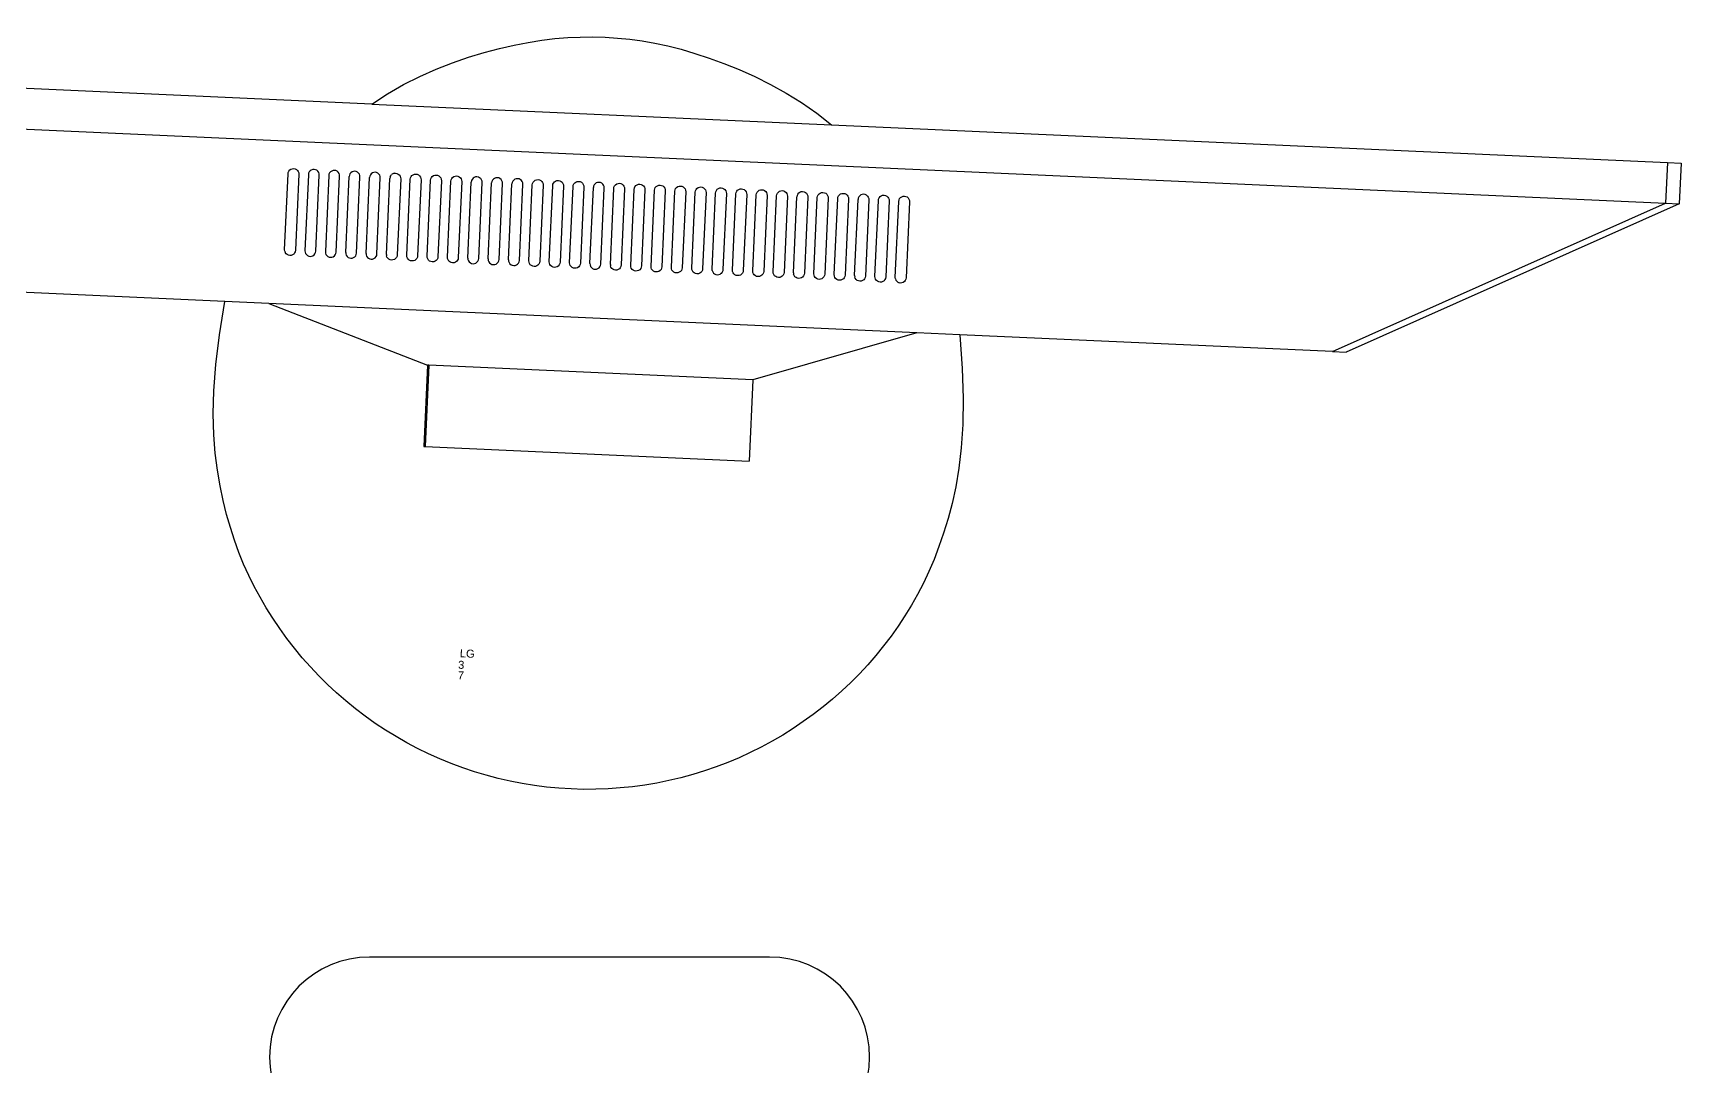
# Model space of a CAD drawing. Header units: inches. Extents: x 38 to 872, y -154 to 346.
# Drawn here: x 359.11 to 400.31, y 210.4 to 236.21 of the extents above; entities that cross this region are included whole.
import ezdxf

# ---------------------------------------------------------------- set-up
doc = ezdxf.new("R2010")
doc.units = ezdxf.units.IN
doc.header["$MEASUREMENT"] = 0
doc.layers.add('Edges', color=7, linetype='Continuous')
doc.styles.get("Standard").update_dxf_attribs({"font": 'arial.ttf'})

# ---------------------------------------------------------------- blocks, each defined once
blk = doc.blocks.new('Mesa')
blk.add_lwpolyline([(117.882, 60.616), (107.882, 60.616)])
for centre, start, end in [((107.882, 58.116), 90, 270), ((117.882, 58.116), 270, 90)]:
    blk.add_arc(centre, 2.5, start, end)
for tag, p, flags in [('ID', (4.63, 109.471), 1), ('PC_DISPONIBLES', (4.666, 106.305), 3), ('PC_ACTUALES', (4.642, 104.708), 1)]:
    blk.add_attdef(tag, p, '', height=1, dxfattribs=dict(flags=flags))
blk.add_attdef('POSICION', (4.604, 107.926), '', height=1)
blk = doc.blocks.new('Monitor')
at = {"layer": 'Edges'}
for p, q in [((-3.948, -0.88), (-3.948, 1.157)), ((-3.948, 1.157), (-3.92, 1.157)), ((-3.92, -0.88), (-3.92, 1.157)), ((-3.92, 1.157), (4.192, 1.157)), ((4.192, -0.88), (4.192, 1.157)), ((-7.98, -2.239), (-3.948, -0.88)), ((-3.92, -0.88), (-3.948, -0.88)), ((4.192, -0.88), (-3.92, -0.88)), ((8.235, -2.239), (4.192, -0.88)), ((-9.083, -2.239), (-18.382, -2.239)), ((-7.98, -2.239), (-9.083, -2.239)), ((8.235, -2.239), (-7.98, -2.239)), ((9.31, -2.239), (8.235, -2.239)), ((18.637, -2.239), (9.31, -2.239)), ((18.637, -2.239), (26.788, -6.314)), ((18.637, -2.239), (18.976, -2.239)), ((27.127, -6.314), (18.976, -2.239)), ((-7.645, -3.562), (-7.65, -3.597)), ((-7.65, -3.597), (-7.65, -5.499)), ((-7.645, -3.562), (-7.632, -3.529)), ((-7.61, -3.501), (-7.632, -3.529)), ((-7.582, -3.48), (-7.61, -3.501)), ((-7.549, -3.466), (-7.582, -3.48)), ((-7.514, -3.462), (-7.549, -3.466)), ((-7.479, -3.466), (-7.514, -3.462)), ((-7.446, -3.48), (-7.479, -3.466)), ((-7.418, -3.501), (-7.446, -3.48)), ((-7.397, -3.529), (-7.418, -3.501)), ((-7.383, -3.562), (-7.397, -3.529)), ((-7.378, -3.597), (-7.383, -3.562)), ((-7.378, -5.499), (-7.378, -3.597)), ((-7.141, -3.597), (-7.136, -3.562)), ((-7.141, -5.499), (-7.141, -3.597)), ((-7.136, -3.562), (-7.122, -3.529)), ((-7.122, -3.529), (-7.101, -3.501)), ((-7.101, -3.501), (-7.073, -3.48)), ((-7.073, -3.48), (-7.04, -3.466)), ((-7.04, -3.466), (-7.005, -3.462)), ((-7.005, -3.462), (-6.97, -3.466)), ((-6.97, -3.466), (-6.937, -3.48)), ((-6.937, -3.48), (-6.909, -3.501)), ((-6.909, -3.501), (-6.887, -3.529)), ((-6.887, -3.529), (-6.874, -3.562)), ((-6.874, -3.562), (-6.869, -3.597)), ((-6.869, -3.597), (-6.869, -5.499)), ((-6.631, -3.597), (-6.627, -3.562)), ((-6.631, -5.499), (-6.631, -3.597)), ((-6.627, -3.562), (-6.613, -3.529)), ((-6.613, -3.529), (-6.591, -3.501)), ((-6.591, -3.501), (-6.563, -3.48)), ((-6.563, -3.48), (-6.531, -3.466)), ((-6.531, -3.466), (-6.495, -3.462)), ((-6.495, -3.462), (-6.46, -3.466)), ((-6.46, -3.466), (-6.427, -3.48)), ((-6.427, -3.48), (-6.399, -3.501)), ((-6.399, -3.501), (-6.378, -3.529)), ((-6.378, -3.529), (-6.364, -3.562)), ((-6.364, -3.562), (-6.36, -3.597)), ((-6.36, -3.597), (-6.36, -5.499)), ((-6.122, -3.597), (-6.117, -3.562)), ((-6.122, -3.597), (-6.122, -5.499)), ((-6.117, -3.562), (-6.104, -3.529)), ((-6.104, -3.529), (-6.082, -3.501)), ((-6.082, -3.501), (-6.054, -3.48)), ((-6.054, -3.48), (-6.021, -3.466)), ((-6.021, -3.466), (-5.986, -3.462)), ((-5.986, -3.462), (-5.951, -3.466)), ((-5.951, -3.466), (-5.918, -3.48)), ((-5.918, -3.48), (-5.89, -3.501)), ((-5.89, -3.501), (-5.868, -3.529)), ((-5.868, -3.529), (-5.855, -3.562)), ((-5.855, -3.562), (-5.85, -3.597)), ((-5.85, -3.597), (-5.85, -5.499)), ((-5.612, -3.597), (-5.608, -3.562)), ((-5.612, -3.597), (-5.612, -5.499)), ((-5.608, -3.562), (-5.594, -3.529)), ((-5.594, -3.529), (-5.573, -3.501)), ((-5.573, -3.501), (-5.544, -3.48)), ((-5.544, -3.48), (-5.512, -3.466)), ((-5.512, -3.466), (-5.477, -3.462)), ((-5.477, -3.462), (-5.441, -3.466)), ((-5.441, -3.466), (-5.409, -3.48)), ((-5.409, -3.48), (-5.38, -3.501)), ((-5.38, -3.501), (-5.359, -3.529)), ((-5.359, -3.529), (-5.345, -3.562)), ((-5.345, -3.562), (-5.341, -3.597)), ((-5.341, -3.597), (-5.341, -5.499)), ((-5.103, -3.597), (-5.098, -3.562)), ((-5.103, -3.597), (-5.103, -5.499)), ((-5.085, -3.529), (-5.098, -3.562)), ((-5.063, -3.501), (-5.085, -3.529)), ((-5.035, -3.48), (-5.063, -3.501)), ((-5.002, -3.466), (-5.035, -3.48)), ((-4.967, -3.462), (-5.002, -3.466)), ((-4.932, -3.466), (-4.967, -3.462)), ((-4.899, -3.48), (-4.932, -3.466)), ((-4.871, -3.501), (-4.899, -3.48)), ((-4.849, -3.529), (-4.871, -3.501)), ((-4.836, -3.562), (-4.849, -3.529)), ((-4.831, -3.597), (-4.836, -3.562)), ((-4.831, -5.499), (-4.831, -3.597)), ((-4.589, -3.562), (-4.594, -3.597)), ((-4.594, -3.597), (-4.594, -5.499)), ((-4.575, -3.529), (-4.589, -3.562)), ((-4.554, -3.501), (-4.575, -3.529)), ((-4.526, -3.48), (-4.554, -3.501)), ((-4.493, -3.466), (-4.526, -3.48)), ((-4.458, -3.462), (-4.493, -3.466)), ((-4.423, -3.466), (-4.458, -3.462)), ((-4.39, -3.48), (-4.423, -3.466)), ((-4.362, -3.501), (-4.39, -3.48)), ((-4.34, -3.529), (-4.362, -3.501)), ((-4.326, -3.562), (-4.34, -3.529)), ((-4.322, -3.597), (-4.326, -3.562)), ((-4.322, -5.499), (-4.322, -3.597)), ((-4.079, -3.562), (-4.084, -3.597)), ((-4.084, -3.597), (-4.084, -5.499)), ((-4.066, -3.529), (-4.079, -3.562)), ((-4.044, -3.501), (-4.066, -3.529)), ((-4.016, -3.48), (-4.044, -3.501)), ((-3.983, -3.466), (-4.016, -3.48)), ((-3.948, -3.462), (-3.983, -3.466)), ((-3.913, -3.466), (-3.948, -3.462)), ((-3.88, -3.48), (-3.913, -3.466)), ((-3.852, -3.501), (-3.88, -3.48)), ((-3.831, -3.529), (-3.852, -3.501)), ((-3.817, -3.562), (-3.831, -3.529)), ((-3.812, -3.597), (-3.817, -3.562)), ((-3.812, -5.499), (-3.812, -3.597)), ((-3.57, -3.562), (-3.575, -3.597)), ((-3.575, -3.597), (-3.575, -5.499)), ((-3.556, -3.529), (-3.57, -3.562)), ((-3.535, -3.501), (-3.556, -3.529)), ((-3.507, -3.48), (-3.535, -3.501)), ((-3.474, -3.466), (-3.507, -3.48)), ((-3.439, -3.462), (-3.474, -3.466)), ((-3.404, -3.466), (-3.439, -3.462)), ((-3.371, -3.48), (-3.404, -3.466)), ((-3.343, -3.501), (-3.371, -3.48)), ((-3.321, -3.529), (-3.343, -3.501)), ((-3.308, -3.562), (-3.321, -3.529)), ((-3.303, -3.597), (-3.308, -3.562)), ((-3.303, -5.499), (-3.303, -3.597)), ((-3.065, -3.597), (-3.061, -3.562)), ((-3.065, -3.597), (-3.065, -5.499)), ((-3.061, -3.562), (-3.047, -3.529)), ((-3.047, -3.529), (-3.025, -3.501)), ((-3.025, -3.501), (-2.997, -3.48)), ((-2.997, -3.48), (-2.965, -3.466)), ((-2.965, -3.466), (-2.929, -3.462)), ((-2.929, -3.462), (-2.894, -3.466)), ((-2.894, -3.466), (-2.861, -3.48)), ((-2.861, -3.48), (-2.833, -3.501)), ((-2.833, -3.501), (-2.812, -3.529)), ((-2.812, -3.529), (-2.798, -3.562)), ((-2.798, -3.562), (-2.794, -3.597)), ((-2.794, -3.597), (-2.794, -5.499)), ((-2.556, -3.597), (-2.551, -3.562)), ((-2.556, -3.597), (-2.556, -5.499)), ((-2.551, -3.562), (-2.538, -3.529)), ((-2.538, -3.529), (-2.516, -3.501)), ((-2.516, -3.501), (-2.488, -3.48)), ((-2.488, -3.48), (-2.455, -3.466)), ((-2.455, -3.466), (-2.42, -3.462)), ((-2.42, -3.462), (-2.385, -3.466)), ((-2.385, -3.466), (-2.352, -3.48)), ((-2.352, -3.48), (-2.324, -3.501)), ((-2.324, -3.501), (-2.302, -3.529)), ((-2.302, -3.529), (-2.289, -3.562)), ((-2.289, -3.562), (-2.284, -3.597)), ((-2.284, -3.597), (-2.284, -5.499)), ((-2.046, -3.597), (-2.042, -3.562)), ((-2.046, -3.597), (-2.046, -5.499)), ((-2.042, -3.562), (-2.028, -3.529)), ((-2.028, -3.529), (-2.007, -3.501)), ((-2.007, -3.501), (-1.978, -3.48)), ((-1.978, -3.48), (-1.946, -3.466)), ((-1.946, -3.466), (-1.91, -3.462)), ((-1.91, -3.462), (-1.875, -3.466)), ((-1.875, -3.466), (-1.843, -3.48)), ((-1.843, -3.48), (-1.814, -3.501)), ((-1.814, -3.501), (-1.793, -3.529)), ((-1.793, -3.529), (-1.779, -3.562)), ((-1.779, -3.562), (-1.775, -3.597)), ((-1.775, -3.597), (-1.775, -5.499)), ((-1.532, -3.562), (-1.537, -3.597)), ((-1.537, -3.597), (-1.537, -5.499)), ((-1.519, -3.529), (-1.532, -3.562)), ((-1.497, -3.501), (-1.519, -3.529)), ((-1.469, -3.48), (-1.497, -3.501)), ((-1.436, -3.466), (-1.469, -3.48)), ((-1.401, -3.462), (-1.436, -3.466)), ((-1.366, -3.466), (-1.401, -3.462)), ((-1.333, -3.48), (-1.366, -3.466)), ((-1.305, -3.501), (-1.333, -3.48)), ((-1.283, -3.529), (-1.305, -3.501)), ((-1.27, -3.562), (-1.283, -3.529)), ((-1.265, -3.597), (-1.27, -3.562)), ((-1.265, -5.499), (-1.265, -3.597)), ((-1.023, -3.562), (-1.027, -3.597)), ((-1.027, -3.597), (-1.027, -5.499)), ((-1.009, -3.529), (-1.023, -3.562)), ((-0.988, -3.501), (-1.009, -3.529)), ((-0.96, -3.48), (-0.988, -3.501)), ((-0.927, -3.466), (-0.96, -3.48)), ((-0.892, -3.462), (-0.927, -3.466)), ((-0.856, -3.466), (-0.892, -3.462)), ((-0.824, -3.48), (-0.856, -3.466)), ((-0.796, -3.501), (-0.824, -3.48)), ((-0.774, -3.529), (-0.796, -3.501)), ((-0.76, -3.562), (-0.774, -3.529)), ((-0.756, -3.597), (-0.76, -3.562)), ((-0.756, -5.499), (-0.756, -3.597)), ((-0.513, -3.562), (-0.518, -3.597)), ((-0.518, -3.597), (-0.518, -5.499)), ((-0.5, -3.529), (-0.513, -3.562)), ((-0.478, -3.501), (-0.5, -3.529)), ((-0.45, -3.48), (-0.478, -3.501)), ((-0.417, -3.466), (-0.45, -3.48)), ((-0.382, -3.462), (-0.417, -3.466)), ((-0.347, -3.466), (-0.382, -3.462)), ((-0.314, -3.48), (-0.347, -3.466)), ((-0.286, -3.501), (-0.314, -3.48)), ((-0.265, -3.529), (-0.286, -3.501)), ((-0.251, -3.562), (-0.265, -3.529)), ((-0.246, -3.597), (-0.251, -3.562)), ((-0.246, -5.499), (-0.246, -3.597)), ((-0.009, -3.597), (-0.004, -3.562)), ((-0.009, -3.597), (-0.009, -5.499)), ((-0.004, -3.562), (0.01, -3.529)), ((0.01, -3.529), (0.031, -3.501)), ((0.031, -3.501), (0.059, -3.48)), ((0.059, -3.48), (0.092, -3.466)), ((0.092, -3.466), (0.127, -3.462)), ((0.127, -3.462), (0.162, -3.466)), ((0.162, -3.466), (0.195, -3.48)), ((0.195, -3.48), (0.223, -3.501)), ((0.223, -3.501), (0.245, -3.529)), ((0.245, -3.529), (0.258, -3.562)), ((0.258, -3.562), (0.263, -3.597)), ((0.263, -3.597), (0.263, -5.499)), ((0.501, -3.597), (0.505, -3.562)), ((0.501, -3.597), (0.501, -5.499)), ((0.519, -3.529), (0.505, -3.562)), ((0.541, -3.501), (0.519, -3.529)), ((0.569, -3.48), (0.541, -3.501)), ((0.602, -3.466), (0.569, -3.48)), ((0.637, -3.462), (0.602, -3.466)), ((0.672, -3.466), (0.637, -3.462)), ((0.705, -3.48), (0.672, -3.466)), ((0.733, -3.501), (0.705, -3.48)), ((0.754, -3.529), (0.733, -3.501)), ((0.768, -3.562), (0.754, -3.529)), ((0.773, -3.597), (0.768, -3.562)), ((0.773, -5.499), (0.773, -3.597)), ((1.015, -3.562), (1.01, -3.597)), ((1.01, -3.597), (1.01, -5.499)), ((1.028, -3.529), (1.015, -3.562)), ((1.05, -3.501), (1.028, -3.529)), ((1.078, -3.48), (1.05, -3.501)), ((1.111, -3.466), (1.078, -3.48)), ((1.146, -3.462), (1.111, -3.466)), ((1.181, -3.466), (1.146, -3.462)), ((1.214, -3.48), (1.181, -3.466)), ((1.242, -3.501), (1.214, -3.48)), ((1.264, -3.529), (1.242, -3.501)), ((1.277, -3.562), (1.264, -3.529)), ((1.282, -3.597), (1.277, -3.562)), ((1.282, -5.499), (1.282, -3.597)), ((1.524, -3.562), (1.52, -3.597)), ((1.52, -3.597), (1.52, -5.499)), ((1.538, -3.529), (1.524, -3.562)), ((1.559, -3.501), (1.538, -3.529)), ((1.588, -3.48), (1.559, -3.501)), ((1.62, -3.466), (1.588, -3.48)), ((1.656, -3.462), (1.62, -3.466)), ((1.691, -3.466), (1.656, -3.462)), ((1.723, -3.48), (1.691, -3.466)), ((1.752, -3.501), (1.723, -3.48)), ((1.773, -3.529), (1.752, -3.501)), ((1.787, -3.562), (1.773, -3.529)), ((1.791, -3.597), (1.787, -3.562)), ((1.791, -5.499), (1.791, -3.597)), ((2.034, -3.562), (2.029, -3.597)), ((2.029, -3.597), (2.029, -5.499)), ((2.047, -3.529), (2.034, -3.562)), ((2.069, -3.501), (2.047, -3.529)), ((2.097, -3.48), (2.069, -3.501)), ((2.13, -3.466), (2.097, -3.48)), ((2.165, -3.462), (2.13, -3.466)), ((2.2, -3.466), (2.165, -3.462)), ((2.233, -3.48), (2.2, -3.466)), ((2.261, -3.501), (2.233, -3.48)), ((2.283, -3.529), (2.261, -3.501)), ((2.296, -3.562), (2.283, -3.529)), ((2.301, -3.597), (2.296, -3.562)), ((2.301, -5.499), (2.301, -3.597)), ((2.543, -3.562), (2.539, -3.597)), ((2.539, -3.597), (2.539, -5.499)), ((2.557, -3.529), (2.543, -3.562)), ((2.578, -3.501), (2.557, -3.529)), ((2.606, -3.48), (2.578, -3.501)), ((2.639, -3.466), (2.606, -3.48)), ((2.674, -3.462), (2.639, -3.466)), ((2.71, -3.466), (2.674, -3.462)), ((2.742, -3.48), (2.71, -3.466)), ((2.77, -3.501), (2.742, -3.48)), ((2.792, -3.529), (2.77, -3.501)), ((2.806, -3.562), (2.792, -3.529)), ((2.81, -3.597), (2.806, -3.562)), ((2.81, -5.499), (2.81, -3.597)), ((3.053, -3.562), (3.048, -3.597)), ((3.048, -3.597), (3.048, -5.499)), ((3.053, -3.562), (3.066, -3.529)), ((3.066, -3.529), (3.088, -3.501)), ((3.088, -3.501), (3.116, -3.48)), ((3.116, -3.48), (3.149, -3.466)), ((3.149, -3.466), (3.184, -3.462)), ((3.184, -3.462), (3.219, -3.466)), ((3.219, -3.466), (3.252, -3.48)), ((3.28, -3.501), (3.252, -3.48)), ((3.301, -3.529), (3.28, -3.501)), ((3.315, -3.562), (3.301, -3.529)), ((3.32, -3.597), (3.315, -3.562)), ((3.32, -5.499), (3.32, -3.597)), ((3.562, -3.562), (3.557, -3.597)), ((3.557, -3.597), (3.557, -5.499)), ((3.576, -3.529), (3.562, -3.562)), ((3.597, -3.501), (3.576, -3.529)), ((3.625, -3.48), (3.597, -3.501)), ((3.658, -3.466), (3.625, -3.48)), ((3.693, -3.462), (3.658, -3.466)), ((3.728, -3.466), (3.693, -3.462)), ((3.761, -3.48), (3.728, -3.466)), ((3.789, -3.501), (3.761, -3.48)), ((3.811, -3.529), (3.789, -3.501)), ((3.825, -3.562), (3.811, -3.529)), ((3.829, -3.597), (3.825, -3.562)), ((3.829, -5.499), (3.829, -3.597)), ((4.071, -3.562), (4.067, -3.597)), ((4.067, -3.597), (4.067, -5.499)), ((4.085, -3.529), (4.071, -3.562)), ((4.107, -3.501), (4.085, -3.529)), ((4.135, -3.48), (4.107, -3.501)), ((4.168, -3.466), (4.135, -3.48)), ((4.203, -3.462), (4.168, -3.466)), ((4.238, -3.466), (4.203, -3.462)), ((4.271, -3.48), (4.238, -3.466)), ((4.299, -3.501), (4.271, -3.48)), ((4.32, -3.529), (4.299, -3.501)), ((4.334, -3.562), (4.32, -3.529)), ((4.339, -3.597), (4.334, -3.562)), ((4.339, -5.499), (4.339, -3.597)), ((4.581, -3.562), (4.576, -3.597)), ((4.576, -3.597), (4.576, -5.499)), ((4.595, -3.529), (4.581, -3.562)), ((4.616, -3.501), (4.595, -3.529)), ((4.644, -3.48), (4.616, -3.501)), ((4.677, -3.466), (4.644, -3.48)), ((4.712, -3.462), (4.677, -3.466)), ((4.747, -3.466), (4.712, -3.462)), ((4.78, -3.48), (4.747, -3.466)), ((4.808, -3.501), (4.78, -3.48)), ((4.83, -3.529), (4.808, -3.501)), ((4.843, -3.562), (4.83, -3.529)), ((4.848, -3.597), (4.843, -3.562)), ((4.848, -5.499), (4.848, -3.597)), ((5.086, -3.597), (5.09, -3.562)), ((5.086, -3.597), (5.086, -5.499)), ((5.104, -3.529), (5.09, -3.562)), ((5.126, -3.501), (5.104, -3.529)), ((5.154, -3.48), (5.126, -3.501)), ((5.186, -3.466), (5.154, -3.48)), ((5.222, -3.462), (5.186, -3.466)), ((5.257, -3.466), (5.222, -3.462)), ((5.29, -3.48), (5.257, -3.466)), ((5.318, -3.501), (5.29, -3.48)), ((5.339, -3.529), (5.318, -3.501)), ((5.353, -3.562), (5.339, -3.529)), ((5.357, -3.597), (5.353, -3.562)), ((5.357, -5.499), (5.357, -3.597)), ((5.6, -3.562), (5.595, -3.597)), ((5.595, -3.597), (5.595, -5.499)), ((5.613, -3.529), (5.6, -3.562)), ((5.635, -3.501), (5.613, -3.529)), ((5.663, -3.48), (5.635, -3.501)), ((5.696, -3.466), (5.663, -3.48)), ((5.731, -3.462), (5.696, -3.466)), ((5.766, -3.466), (5.731, -3.462)), ((5.799, -3.48), (5.766, -3.466)), ((5.827, -3.501), (5.799, -3.48)), ((5.849, -3.529), (5.827, -3.501)), ((5.862, -3.562), (5.849, -3.529)), ((5.867, -3.597), (5.862, -3.562)), ((5.867, -5.499), (5.867, -3.597)), ((6.109, -3.562), (6.105, -3.597)), ((6.105, -3.597), (6.105, -5.499)), ((6.123, -3.529), (6.109, -3.562)), ((6.144, -3.501), (6.123, -3.529)), ((6.173, -3.48), (6.144, -3.501)), ((6.205, -3.466), (6.173, -3.48)), ((6.24, -3.462), (6.205, -3.466)), ((6.276, -3.466), (6.24, -3.462)), ((6.308, -3.48), (6.276, -3.466)), ((6.337, -3.501), (6.308, -3.48)), ((6.358, -3.529), (6.337, -3.501)), ((6.372, -3.562), (6.358, -3.529)), ((6.376, -3.597), (6.372, -3.562)), ((6.376, -5.499), (6.376, -3.597)), ((6.614, -3.597), (6.619, -3.562)), ((6.614, -3.597), (6.614, -5.499)), ((6.632, -3.529), (6.619, -3.562)), ((6.654, -3.501), (6.632, -3.529)), ((6.682, -3.48), (6.654, -3.501)), ((6.715, -3.466), (6.682, -3.48)), ((6.75, -3.462), (6.715, -3.466)), ((6.785, -3.466), (6.75, -3.462)), ((6.818, -3.48), (6.785, -3.466)), ((6.846, -3.501), (6.818, -3.48)), ((6.868, -3.529), (6.846, -3.501)), ((6.881, -3.562), (6.868, -3.529)), ((6.886, -3.597), (6.881, -3.562)), ((6.886, -5.499), (6.886, -3.597)), ((7.128, -3.562), (7.123, -3.597)), ((7.123, -3.597), (7.123, -5.499)), ((7.142, -3.529), (7.128, -3.562)), ((7.163, -3.501), (7.142, -3.529)), ((7.191, -3.48), (7.163, -3.501)), ((7.224, -3.466), (7.191, -3.48)), ((7.259, -3.462), (7.224, -3.466)), ((7.294, -3.466), (7.259, -3.462)), ((7.327, -3.48), (7.294, -3.466)), ((7.355, -3.501), (7.327, -3.48)), ((7.377, -3.529), (7.355, -3.501)), ((7.391, -3.562), (7.377, -3.529)), ((7.395, -3.597), (7.391, -3.562)), ((7.395, -5.499), (7.395, -3.597)), ((7.638, -3.562), (7.633, -3.597)), ((7.633, -3.597), (7.633, -5.499)), ((7.638, -3.562), (7.651, -3.529)), ((7.651, -3.529), (7.673, -3.501)), ((7.673, -3.501), (7.701, -3.48)), ((7.701, -3.48), (7.734, -3.466)), ((7.769, -3.462), (7.734, -3.466)), ((7.804, -3.466), (7.769, -3.462)), ((7.837, -3.48), (7.804, -3.466)), ((7.865, -3.501), (7.837, -3.48)), ((7.886, -3.529), (7.865, -3.501)), ((7.9, -3.562), (7.886, -3.529)), ((7.905, -3.597), (7.9, -3.562)), ((7.905, -5.499), (7.905, -3.597)), ((-7.65, -5.499), (-7.645, -5.534)), ((-7.645, -5.534), (-7.632, -5.567)), ((-7.632, -5.567), (-7.61, -5.595)), ((-7.61, -5.595), (-7.582, -5.617)), ((-7.582, -5.617), (-7.549, -5.631)), ((-7.549, -5.631), (-7.514, -5.635)), ((-7.514, -5.635), (-7.479, -5.631)), ((-7.479, -5.631), (-7.446, -5.617)), ((-7.446, -5.617), (-7.418, -5.595)), ((-7.418, -5.595), (-7.397, -5.567)), ((-7.397, -5.567), (-7.383, -5.534)), ((-7.383, -5.534), (-7.378, -5.499)), ((-7.136, -5.534), (-7.141, -5.499)), ((-7.122, -5.567), (-7.136, -5.534)), ((-7.101, -5.595), (-7.122, -5.567)), ((-7.073, -5.617), (-7.101, -5.595)), ((-7.04, -5.631), (-7.073, -5.617)), ((-7.005, -5.635), (-7.04, -5.631)), ((-6.97, -5.631), (-7.005, -5.635)), ((-6.937, -5.617), (-6.97, -5.631)), ((-6.909, -5.595), (-6.937, -5.617)), ((-6.887, -5.567), (-6.909, -5.595)), ((-6.874, -5.534), (-6.887, -5.567)), ((-6.869, -5.499), (-6.874, -5.534)), ((-6.627, -5.534), (-6.631, -5.499)), ((-6.613, -5.567), (-6.627, -5.534)), ((-6.591, -5.595), (-6.613, -5.567)), ((-6.563, -5.617), (-6.591, -5.595)), ((-6.531, -5.631), (-6.563, -5.617)), ((-6.495, -5.635), (-6.531, -5.631)), ((-6.46, -5.631), (-6.495, -5.635)), ((-6.427, -5.617), (-6.46, -5.631)), ((-6.399, -5.595), (-6.427, -5.617)), ((-6.378, -5.567), (-6.399, -5.595)), ((-6.364, -5.534), (-6.378, -5.567)), ((-6.36, -5.499), (-6.364, -5.534)), ((-6.117, -5.534), (-6.122, -5.499)), ((-6.104, -5.567), (-6.117, -5.534)), ((-6.082, -5.595), (-6.104, -5.567)), ((-6.054, -5.617), (-6.082, -5.595)), ((-6.021, -5.631), (-6.054, -5.617)), ((-5.986, -5.635), (-6.021, -5.631)), ((-5.951, -5.631), (-5.986, -5.635)), ((-5.918, -5.617), (-5.951, -5.631)), ((-5.89, -5.595), (-5.918, -5.617)), ((-5.868, -5.567), (-5.89, -5.595)), ((-5.855, -5.534), (-5.868, -5.567)), ((-5.85, -5.499), (-5.855, -5.534)), ((-5.608, -5.534), (-5.612, -5.499)), ((-5.594, -5.567), (-5.608, -5.534)), ((-5.573, -5.595), (-5.594, -5.567)), ((-5.544, -5.617), (-5.573, -5.595)), ((-5.512, -5.631), (-5.544, -5.617)), ((-5.477, -5.635), (-5.512, -5.631)), ((-5.441, -5.631), (-5.477, -5.635)), ((-5.409, -5.617), (-5.441, -5.631)), ((-5.38, -5.595), (-5.409, -5.617)), ((-5.359, -5.567), (-5.38, -5.595)), ((-5.345, -5.534), (-5.359, -5.567)), ((-5.341, -5.499), (-5.345, -5.534)), ((-5.098, -5.534), (-5.103, -5.499)), ((-5.098, -5.534), (-5.085, -5.567)), ((-5.085, -5.567), (-5.063, -5.595)), ((-5.035, -5.617), (-5.063, -5.595)), ((-5.002, -5.631), (-5.035, -5.617)), ((-5.002, -5.631), (-4.967, -5.635)), ((-4.967, -5.635), (-4.932, -5.631)), ((-4.932, -5.631), (-4.899, -5.617)), ((-4.899, -5.617), (-4.871, -5.595)), ((-4.871, -5.595), (-4.849, -5.567)), ((-4.849, -5.567), (-4.836, -5.534)), ((-4.836, -5.534), (-4.831, -5.499)), ((-4.594, -5.499), (-4.589, -5.534)), ((-4.589, -5.534), (-4.575, -5.567)), ((-4.575, -5.567), (-4.554, -5.595)), ((-4.554, -5.595), (-4.526, -5.617)), ((-4.526, -5.617), (-4.493, -5.631)), ((-4.493, -5.631), (-4.458, -5.635)), ((-4.458, -5.635), (-4.423, -5.631)), ((-4.423, -5.631), (-4.39, -5.617)), ((-4.39, -5.617), (-4.362, -5.595)), ((-4.362, -5.595), (-4.34, -5.567)), ((-4.34, -5.567), (-4.326, -5.534)), ((-4.326, -5.534), (-4.322, -5.499)), ((-4.084, -5.499), (-4.079, -5.534)), ((-4.079, -5.534), (-4.066, -5.567)), ((-4.066, -5.567), (-4.044, -5.595)), ((-4.044, -5.595), (-4.016, -5.617)), ((-4.016, -5.617), (-3.983, -5.631)), ((-3.983, -5.631), (-3.948, -5.635)), ((-3.948, -5.635), (-3.913, -5.631)), ((-3.913, -5.631), (-3.88, -5.617)), ((-3.88, -5.617), (-3.852, -5.595)), ((-3.852, -5.595), (-3.831, -5.567)), ((-3.831, -5.567), (-3.817, -5.534)), ((-3.817, -5.534), (-3.812, -5.499)), ((-3.575, -5.499), (-3.57, -5.534)), ((-3.57, -5.534), (-3.556, -5.567)), ((-3.556, -5.567), (-3.535, -5.595)), ((-3.535, -5.595), (-3.507, -5.617)), ((-3.507, -5.617), (-3.474, -5.631)), ((-3.474, -5.631), (-3.439, -5.635)), ((-3.439, -5.635), (-3.404, -5.631)), ((-3.404, -5.631), (-3.371, -5.617)), ((-3.371, -5.617), (-3.343, -5.595)), ((-3.343, -5.595), (-3.321, -5.567)), ((-3.321, -5.567), (-3.308, -5.534)), ((-3.308, -5.534), (-3.303, -5.499)), ((-3.061, -5.534), (-3.065, -5.499)), ((-3.047, -5.567), (-3.061, -5.534)), ((-3.025, -5.595), (-3.047, -5.567)), ((-2.997, -5.617), (-3.025, -5.595)), ((-2.965, -5.631), (-2.997, -5.617)), ((-2.929, -5.635), (-2.965, -5.631)), ((-2.894, -5.631), (-2.929, -5.635)), ((-2.861, -5.617), (-2.894, -5.631)), ((-2.833, -5.595), (-2.861, -5.617)), ((-2.812, -5.567), (-2.833, -5.595)), ((-2.798, -5.534), (-2.812, -5.567)), ((-2.794, -5.499), (-2.798, -5.534)), ((-2.551, -5.534), (-2.556, -5.499)), ((-2.538, -5.567), (-2.551, -5.534)), ((-2.516, -5.595), (-2.538, -5.567)), ((-2.488, -5.617), (-2.516, -5.595)), ((-2.455, -5.631), (-2.488, -5.617)), ((-2.42, -5.635), (-2.455, -5.631)), ((-2.385, -5.631), (-2.42, -5.635)), ((-2.352, -5.617), (-2.385, -5.631)), ((-2.324, -5.595), (-2.352, -5.617)), ((-2.302, -5.567), (-2.324, -5.595)), ((-2.289, -5.534), (-2.302, -5.567)), ((-2.284, -5.499), (-2.289, -5.534)), ((-2.042, -5.534), (-2.046, -5.499)), ((-2.028, -5.567), (-2.042, -5.534)), ((-2.007, -5.595), (-2.028, -5.567)), ((-1.978, -5.617), (-2.007, -5.595)), ((-1.946, -5.631), (-1.978, -5.617)), ((-1.91, -5.635), (-1.946, -5.631)), ((-1.875, -5.631), (-1.91, -5.635)), ((-1.843, -5.617), (-1.875, -5.631)), ((-1.814, -5.595), (-1.843, -5.617)), ((-1.793, -5.567), (-1.814, -5.595)), ((-1.779, -5.534), (-1.793, -5.567)), ((-1.775, -5.499), (-1.779, -5.534)), ((-1.537, -5.499), (-1.532, -5.534)), ((-1.532, -5.534), (-1.519, -5.567)), ((-1.519, -5.567), (-1.497, -5.595)), ((-1.497, -5.595), (-1.469, -5.617)), ((-1.469, -5.617), (-1.436, -5.631)), ((-1.436, -5.631), (-1.401, -5.635)), ((-1.401, -5.635), (-1.366, -5.631)), ((-1.366, -5.631), (-1.333, -5.617)), ((-1.333, -5.617), (-1.305, -5.595)), ((-1.305, -5.595), (-1.283, -5.567)), ((-1.283, -5.567), (-1.27, -5.534)), ((-1.27, -5.534), (-1.265, -5.499)), ((-1.027, -5.499), (-1.023, -5.534)), ((-1.023, -5.534), (-1.009, -5.567)), ((-1.009, -5.567), (-0.988, -5.595)), ((-0.988, -5.595), (-0.96, -5.617)), ((-0.96, -5.617), (-0.927, -5.631)), ((-0.927, -5.631), (-0.892, -5.635)), ((-0.892, -5.635), (-0.856, -5.631)), ((-0.856, -5.631), (-0.824, -5.617)), ((-0.824, -5.617), (-0.796, -5.595)), ((-0.796, -5.595), (-0.774, -5.567)), ((-0.774, -5.567), (-0.76, -5.534)), ((-0.76, -5.534), (-0.756, -5.499)), ((-0.518, -5.499), (-0.513, -5.534)), ((-0.513, -5.534), (-0.5, -5.567)), ((-0.5, -5.567), (-0.478, -5.595)), ((-0.478, -5.595), (-0.45, -5.617)), ((-0.45, -5.617), (-0.417, -5.631)), ((-0.417, -5.631), (-0.382, -5.635)), ((-0.382, -5.635), (-0.347, -5.631)), ((-0.347, -5.631), (-0.314, -5.617)), ((-0.314, -5.617), (-0.286, -5.595)), ((-0.286, -5.595), (-0.265, -5.567)), ((-0.265, -5.567), (-0.251, -5.534)), ((-0.251, -5.534), (-0.246, -5.499)), ((-0.004, -5.534), (-0.009, -5.499)), ((0.01, -5.567), (-0.004, -5.534)), ((0.031, -5.595), (0.01, -5.567)), ((0.059, -5.617), (0.031, -5.595)), ((0.092, -5.631), (0.059, -5.617)), ((0.127, -5.635), (0.092, -5.631)), ((0.162, -5.631), (0.127, -5.635)), ((0.195, -5.617), (0.162, -5.631)), ((0.223, -5.595), (0.195, -5.617)), ((0.245, -5.567), (0.223, -5.595)), ((0.258, -5.534), (0.245, -5.567)), ((0.263, -5.499), (0.258, -5.534)), ((0.501, -5.499), (0.505, -5.534)), ((0.505, -5.534), (0.519, -5.567)), ((0.519, -5.567), (0.541, -5.595)), ((0.541, -5.595), (0.569, -5.617)), ((0.569, -5.617), (0.602, -5.631)), ((0.602, -5.631), (0.637, -5.635)), ((0.637, -5.635), (0.672, -5.631)), ((0.672, -5.631), (0.705, -5.617)), ((0.705, -5.617), (0.733, -5.595)), ((0.733, -5.595), (0.754, -5.567)), ((0.754, -5.567), (0.768, -5.534)), ((0.768, -5.534), (0.773, -5.499)), ((1.01, -5.499), (1.015, -5.534)), ((1.015, -5.534), (1.028, -5.567)), ((1.028, -5.567), (1.05, -5.595)), ((1.05, -5.595), (1.078, -5.617)), ((1.078, -5.617), (1.111, -5.631)), ((1.111, -5.631), (1.146, -5.635)), ((1.146, -5.635), (1.181, -5.631)), ((1.181, -5.631), (1.214, -5.617)), ((1.214, -5.617), (1.242, -5.595)), ((1.242, -5.595), (1.264, -5.567)), ((1.264, -5.567), (1.277, -5.534)), ((1.277, -5.534), (1.282, -5.499)), ((1.52, -5.499), (1.524, -5.534)), ((1.524, -5.534), (1.538, -5.567)), ((1.538, -5.567), (1.559, -5.595)), ((1.559, -5.595), (1.588, -5.617)), ((1.588, -5.617), (1.62, -5.631)), ((1.62, -5.631), (1.656, -5.635)), ((1.656, -5.635), (1.691, -5.631)), ((1.691, -5.631), (1.723, -5.617)), ((1.723, -5.617), (1.752, -5.595)), ((1.752, -5.595), (1.773, -5.567)), ((1.773, -5.567), (1.787, -5.534)), ((1.787, -5.534), (1.791, -5.499)), ((2.029, -5.499), (2.034, -5.534)), ((2.034, -5.534), (2.047, -5.567)), ((2.047, -5.567), (2.069, -5.595)), ((2.069, -5.595), (2.097, -5.617)), ((2.097, -5.617), (2.13, -5.631)), ((2.13, -5.631), (2.165, -5.635)), ((2.165, -5.635), (2.2, -5.631)), ((2.2, -5.631), (2.233, -5.617)), ((2.233, -5.617), (2.261, -5.595)), ((2.261, -5.595), (2.283, -5.567)), ((2.283, -5.567), (2.296, -5.534)), ((2.296, -5.534), (2.301, -5.499)), ((2.539, -5.499), (2.543, -5.534)), ((2.543, -5.534), (2.557, -5.567)), ((2.557, -5.567), (2.578, -5.595)), ((2.578, -5.595), (2.606, -5.617)), ((2.606, -5.617), (2.639, -5.631)), ((2.639, -5.631), (2.674, -5.635)), ((2.674, -5.635), (2.71, -5.631)), ((2.71, -5.631), (2.742, -5.617)), ((2.742, -5.617), (2.77, -5.595)), ((2.77, -5.595), (2.792, -5.567)), ((2.792, -5.567), (2.806, -5.534)), ((2.806, -5.534), (2.81, -5.499)), ((3.048, -5.499), (3.053, -5.534)), ((3.053, -5.534), (3.066, -5.567)), ((3.066, -5.567), (3.088, -5.595)), ((3.088, -5.595), (3.116, -5.617)), ((3.116, -5.617), (3.149, -5.631)), ((3.149, -5.631), (3.184, -5.635)), ((3.184, -5.635), (3.219, -5.631)), ((3.219, -5.631), (3.252, -5.617)), ((3.252, -5.617), (3.28, -5.595)), ((3.28, -5.595), (3.301, -5.567)), ((3.301, -5.567), (3.315, -5.534)), ((3.315, -5.534), (3.32, -5.499)), ((3.557, -5.499), (3.562, -5.534)), ((3.562, -5.534), (3.576, -5.567)), ((3.576, -5.567), (3.597, -5.595)), ((3.597, -5.595), (3.625, -5.617)), ((3.625, -5.617), (3.658, -5.631)), ((3.658, -5.631), (3.693, -5.635)), ((3.693, -5.635), (3.728, -5.631)), ((3.728, -5.631), (3.761, -5.617)), ((3.761, -5.617), (3.789, -5.595)), ((3.789, -5.595), (3.811, -5.567)), ((3.811, -5.567), (3.825, -5.534)), ((3.825, -5.534), (3.829, -5.499)), ((4.067, -5.499), (4.071, -5.534)), ((4.071, -5.534), (4.085, -5.567)), ((4.085, -5.567), (4.107, -5.595)), ((4.107, -5.595), (4.135, -5.617)), ((4.135, -5.617), (4.168, -5.631)), ((4.168, -5.631), (4.203, -5.635)), ((4.203, -5.635), (4.238, -5.631)), ((4.238, -5.631), (4.271, -5.617)), ((4.271, -5.617), (4.299, -5.595)), ((4.299, -5.595), (4.32, -5.567)), ((4.32, -5.567), (4.334, -5.534)), ((4.334, -5.534), (4.339, -5.499)), ((4.576, -5.499), (4.581, -5.534)), ((4.581, -5.534), (4.595, -5.567)), ((4.595, -5.567), (4.616, -5.595)), ((4.616, -5.595), (4.644, -5.617)), ((4.644, -5.617), (4.677, -5.631)), ((4.677, -5.631), (4.712, -5.635)), ((4.712, -5.635), (4.747, -5.631)), ((4.747, -5.631), (4.78, -5.617)), ((4.78, -5.617), (4.808, -5.595)), ((4.808, -5.595), (4.83, -5.567)), ((4.83, -5.567), (4.843, -5.534)), ((4.843, -5.534), (4.848, -5.499)), ((5.09, -5.534), (5.086, -5.499)), ((5.104, -5.567), (5.09, -5.534)), ((5.104, -5.567), (5.126, -5.595)), ((5.126, -5.595), (5.154, -5.617)), ((5.154, -5.617), (5.186, -5.631)), ((5.186, -5.631), (5.222, -5.635)), ((5.222, -5.635), (5.257, -5.631)), ((5.257, -5.631), (5.29, -5.617)), ((5.29, -5.617), (5.318, -5.595)), ((5.318, -5.595), (5.339, -5.567)), ((5.339, -5.567), (5.353, -5.534)), ((5.353, -5.534), (5.357, -5.499)), ((5.595, -5.499), (5.6, -5.534)), ((5.6, -5.534), (5.613, -5.567)), ((5.613, -5.567), (5.635, -5.595)), ((5.635, -5.595), (5.663, -5.617)), ((5.663, -5.617), (5.696, -5.631)), ((5.696, -5.631), (5.731, -5.635)), ((5.731, -5.635), (5.766, -5.631)), ((5.766, -5.631), (5.799, -5.617)), ((5.799, -5.617), (5.827, -5.595)), ((5.827, -5.595), (5.849, -5.567)), ((5.849, -5.567), (5.862, -5.534)), ((5.862, -5.534), (5.867, -5.499)), ((6.105, -5.499), (6.109, -5.534)), ((6.109, -5.534), (6.123, -5.567)), ((6.123, -5.567), (6.144, -5.595)), ((6.144, -5.595), (6.173, -5.617)), ((6.173, -5.617), (6.205, -5.631)), ((6.205, -5.631), (6.24, -5.635)), ((6.24, -5.635), (6.276, -5.631)), ((6.276, -5.631), (6.308, -5.617)), ((6.308, -5.617), (6.337, -5.595)), ((6.337, -5.595), (6.358, -5.567)), ((6.358, -5.567), (6.372, -5.534)), ((6.372, -5.534), (6.376, -5.499)), ((6.619, -5.534), (6.614, -5.499)), ((6.632, -5.567), (6.619, -5.534)), ((6.654, -5.595), (6.632, -5.567)), ((6.682, -5.617), (6.654, -5.595)), ((6.715, -5.631), (6.682, -5.617)), ((6.75, -5.635), (6.715, -5.631)), ((6.785, -5.631), (6.75, -5.635)), ((6.818, -5.617), (6.785, -5.631)), ((6.846, -5.595), (6.818, -5.617)), ((6.846, -5.595), (6.868, -5.567)), ((6.868, -5.567), (6.881, -5.534)), ((6.881, -5.534), (6.886, -5.499)), ((7.123, -5.499), (7.128, -5.534)), ((7.128, -5.534), (7.142, -5.567)), ((7.142, -5.567), (7.163, -5.595)), ((7.163, -5.595), (7.191, -5.617)), ((7.191, -5.617), (7.224, -5.631)), ((7.224, -5.631), (7.259, -5.635)), ((7.259, -5.635), (7.294, -5.631)), ((7.294, -5.631), (7.327, -5.617)), ((7.327, -5.617), (7.355, -5.595)), ((7.355, -5.595), (7.377, -5.567)), ((7.377, -5.567), (7.391, -5.534)), ((7.391, -5.534), (7.395, -5.499)), ((7.633, -5.499), (7.638, -5.534)), ((7.638, -5.534), (7.651, -5.567)), ((7.651, -5.567), (7.673, -5.595)), ((7.673, -5.595), (7.701, -5.617)), ((7.701, -5.617), (7.734, -5.631)), ((7.734, -5.631), (7.769, -5.635)), ((7.769, -5.635), (7.804, -5.631)), ((7.804, -5.631), (7.837, -5.617)), ((7.837, -5.617), (7.865, -5.595)), ((7.865, -5.595), (7.886, -5.567)), ((7.886, -5.567), (7.9, -5.534)), ((7.9, -5.534), (7.905, -5.499)), ((-26.533, -6.314), (26.788, -6.314)), ((26.788, -7.333), (26.788, -6.314)), ((26.788, -6.314), (27.127, -6.314)), ((27.127, -7.333), (27.127, -6.314)), ((-5.637, -7.333), (-26.533, -7.333)), ((-5.637, -7.333), (5.863, -7.333)), ((5.863, -7.333), (26.788, -7.333)), ((26.788, -7.333), (27.127, -7.333))]:
    blk.add_line(p, q, dxfattribs=at)
for points in [[(9.31, -2.239), (9.406, -1.399), (9.462, -0.657), (9.482, 0), (9.473, 0.581), (9.437, 1.098), (9.38, 1.56), (9.307, 1.98), (9.221, 2.367), (9.128, 2.73), (9.027, 3.074), (8.919, 3.4), (8.802, 3.711), (8.678, 4.008), (8.545, 4.293), (8.405, 4.57), (8.255, 4.839), (8.097, 5.103), (7.93, 5.362), (7.755, 5.614), (7.572, 5.862), (7.381, 6.103), (7.182, 6.337), (6.975, 6.565), (6.761, 6.786), (6.54, 7), (6.312, 7.207), (6.077, 7.406), (5.836, 7.597), (5.589, 7.78), (5.336, 7.955), (5.078, 8.122), (4.814, 8.28), (4.545, 8.43), (4.271, 8.57), (3.993, 8.702), (3.711, 8.824), (3.425, 8.937), (3.135, 9.041), (2.842, 9.135), (2.546, 9.22), (2.248, 9.294), (1.947, 9.359), (1.645, 9.414), (1.34, 9.459), (1.035, 9.494), (0.728, 9.52), (0.421, 9.535), (0.113, 9.54), (-0.194, 9.535), (-0.502, 9.52), (-0.808, 9.494), (-1.114, 9.459), (-1.418, 9.414), (-1.721, 9.359), (-2.022, 9.294), (-2.32, 9.22), (-2.616, 9.135), (-2.909, 9.041), (-3.198, 8.937), (-3.485, 8.824), (-3.767, 8.702), (-4.045, 8.57), (-4.319, 8.43), (-4.587, 8.28), (-4.851, 8.122), (-5.11, 7.955), (-5.363, 7.78), (-5.61, 7.597), (-5.851, 7.406), (-6.086, 7.207), (-6.314, 7), (-6.535, 6.786), (-6.749, 6.565), (-6.955, 6.337), (-7.154, 6.103), (-7.345, 5.862), (-7.529, 5.614), (-7.704, 5.362), (-7.87, 5.103), (-8.029, 4.839), (-8.178, 4.57), (-8.319, 4.293), (-8.452, 4.008), (-8.576, 3.711), (-8.692, 3.4), (-8.801, 3.074), (-8.901, 2.73), (-8.995, 2.367), (-9.08, 1.98), (-9.154, 1.56), (-9.211, 1.098), (-9.246, 0.581), (-9.256, 0), (-9.235, -0.657), (-9.179, -1.399), (-9.083, -2.239)], [(-5.637, -7.333), (-5.257, -7.606), (-4.867, -7.854), (-4.47, -8.076), (-4.07, -8.275), (-3.67, -8.453), (-3.275, -8.609), (-2.887, -8.745), (-2.511, -8.863), (-2.15, -8.964), (-1.802, -9.049), (-1.465, -9.118), (-1.138, -9.173), (-0.818, -9.213), (-0.505, -9.242), (-0.195, -9.258), (0.113, -9.263), (0.421, -9.258), (0.731, -9.242), (1.045, -9.213), (1.364, -9.173), (1.691, -9.118), (2.028, -9.049), (2.376, -8.964), (2.738, -8.863), (3.113, -8.745), (3.501, -8.609), (3.896, -8.453), (4.296, -8.275), (4.696, -8.076), (5.093, -7.854), (5.484, -7.606), (5.863, -7.333)]]:
    blk.add_lwpolyline(points, dxfattribs=at)
for tag, p in [('ID', (-2.845, 6.929)), ('PUESTO', (-2.849, 6.664)), ('MARCA', (-2.82, 6.376))]:
    blk.add_attdef(tag, p, '', height=0.2)
at = {"flags": 9}
blk.add_attdef('TIEMPO_DE_USO', (-2.848, 6.11), '', height=0.2, dxfattribs=at)

msp = doc.modelspace()

# ---------------------------------------------------------------- block references
msp.add_blockref('Mesa', (259.645, 152.507))
ref = msp.add_blockref('Monitor', (372.882, 226.857), dxfattribs=dict(xscale=-1, rotation=177.4154736657047))
ref.add_attrib('ID', '7', (369.727, 220.064), dxfattribs={"height": 0.2, "rotation": 357.4155})
ref.add_attrib('PUESTO', '3', (369.735, 220.328), dxfattribs={"height": 0.2, "rotation": 357.4155})
ref.add_attrib('MARCA', 'LG', (369.778, 220.615), dxfattribs={"height": 0.2, "rotation": 357.4155})

doc.saveas('drawing.dxf')
